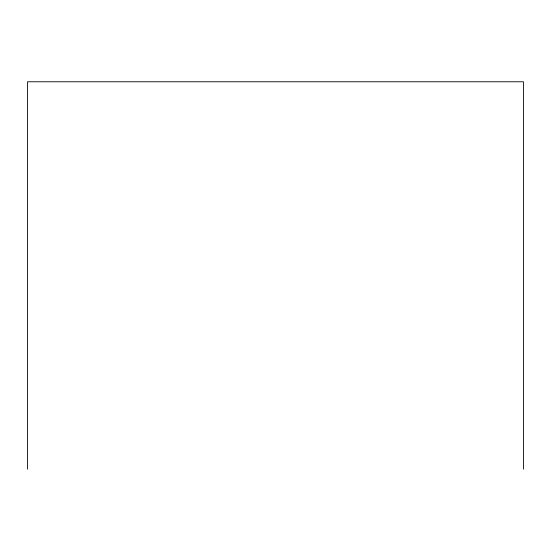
<?xml version="1.0" encoding="UTF-8"?>
<svg xmlns="http://www.w3.org/2000/svg" width="551" height="551" viewBox="0 0 551 551"><rect width="100%" height="100%" fill="white"/><g stroke="black" fill="none" stroke-linecap="round" stroke-linejoin="round"><path stroke-width="0.83" d="M523.45 469.232L523.45 81.768L27.55 81.768L27.55 469.232"/></g></svg>
